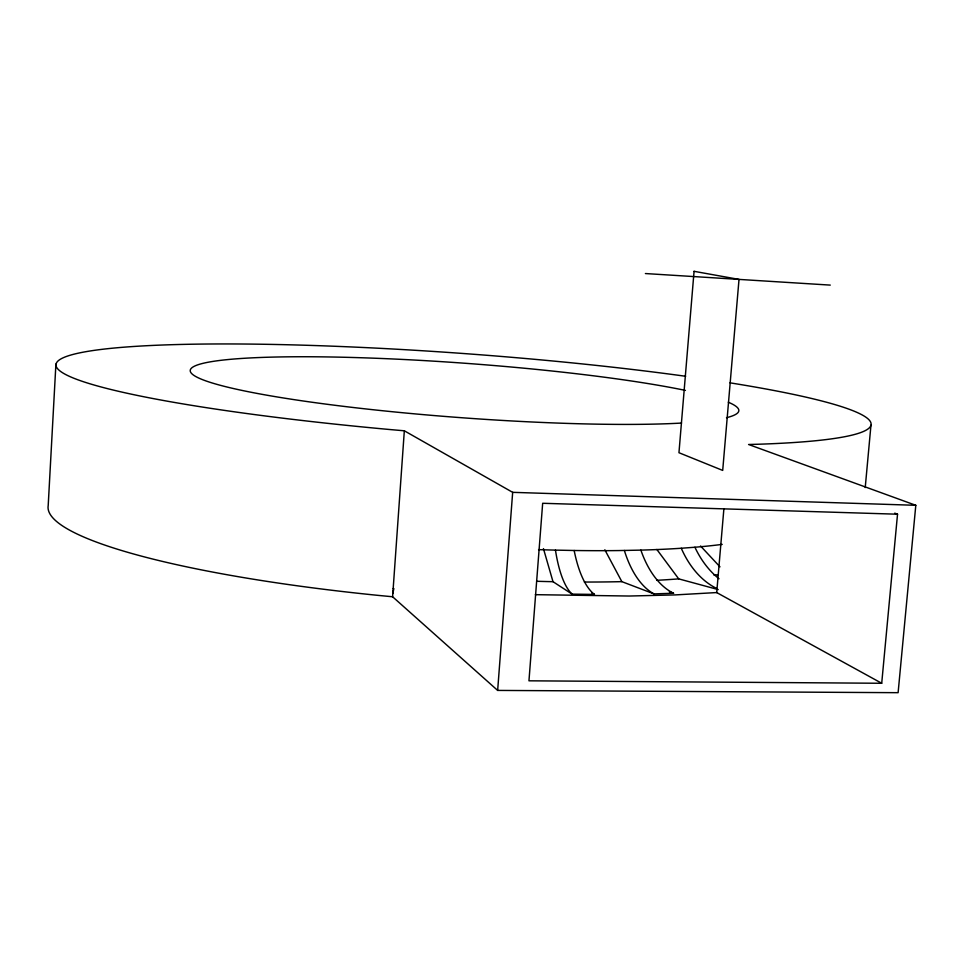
<?xml version="1.0" encoding="UTF-8"?>
<svg xmlns="http://www.w3.org/2000/svg" width="964" height="964" viewBox="0 0 964 964"><rect width="100%" height="100%" fill="white"/><g stroke="black" fill="none" stroke-linecap="round" stroke-linejoin="round"><path stroke-width="1.45" d="M55.912 364.067L48.2 505.582A406.097 65.938 4.1 0 0 378.394 595.403L392.601 596.764L497.653 690.417L898.111 692.682L915.8 505.305L748.582 444.5L758.391 444.235A408.736 40.898 4.2 0 0 730.025 382.841M392.601 596.764L404.326 430.8L389.998 429.546A408.736 40.898 4.2 0 1 84.712 351.896A408.736 40.898 4.2 0 1 685.657 376.273M497.653 690.417L512.667 492.339L404.326 430.8M723.892 508.751L716.71 592.571L881.711 683.271L897.532 514.21L894.725 513.149M865.226 487.555L870.962 425.196M392.842 593.426L393.854 588.582L393.192 588.522M722.205 544.383A330.315 48.248 4.1 0 1 694.911 547.239L681.271 548.251A330.315 48.248 4.1 0 1 640.879 550.119L618.707 550.564A330.315 48.248 4.1 0 1 574.17 550.492L555.457 550.119A330.315 48.248 4.1 0 1 538.563 549.637M717.144 592.535L675.234 594.909L629.106 596.029L535.333 594.668M584.353 582.039A329.893 52.261 4.1 0 0 621.84 581.641L654.026 593.896L673.547 593.234A91.821 53.466 88.7 0 1 640.879 550.119M881.711 683.271L528.959 680.813L542.672 503.28L897.532 514.21M536.864 581.28A329.893 52.261 4.1 0 0 552.999 581.69L572.134 594.137L594.439 594.427A93.448 35.186 -88.9 0 1 574.17 550.492M512.667 492.339L915.8 505.305M645.398 273.547L830.269 285.103M656.677 580.316A329.893 52.261 4.1 0 0 678.704 578.87L718.204 589.582M669.317 591.788L673.547 593.234M591.908 593.041L594.439 594.427M700.539 545.998L719.975 566.844M656.846 549.468L678.704 578.87M604.838 549.805L621.84 581.641M543.443 548.624L552.999 581.69M728.314 402.217A275.041 27.281 4.2 0 1 726.482 417.701M681.512 423.063A275.041 27.281 4.2 0 1 277.355 396.987A275.041 27.281 4.2 0 1 282.151 356.909A275.041 27.281 4.2 0 1 685.428 390.396M718.373 574.616A329.893 52.261 4.1 0 1 714.071 575.207M719.011 578.762A89.736 66.938 85.5 0 1 694.911 547.239M716.589 588.414A90.351 63.696 86.5 0 1 681.271 548.251M572.134 594.137A93.773 29.836 -88.3 0 1 555.457 550.119M654.026 593.896A92.303 49.068 89.4 0 1 624.371 550.48M694.068 271.318L678.957 452.719L722.699 470.42L739.014 279.403L694.068 271.318"/></g></svg>
